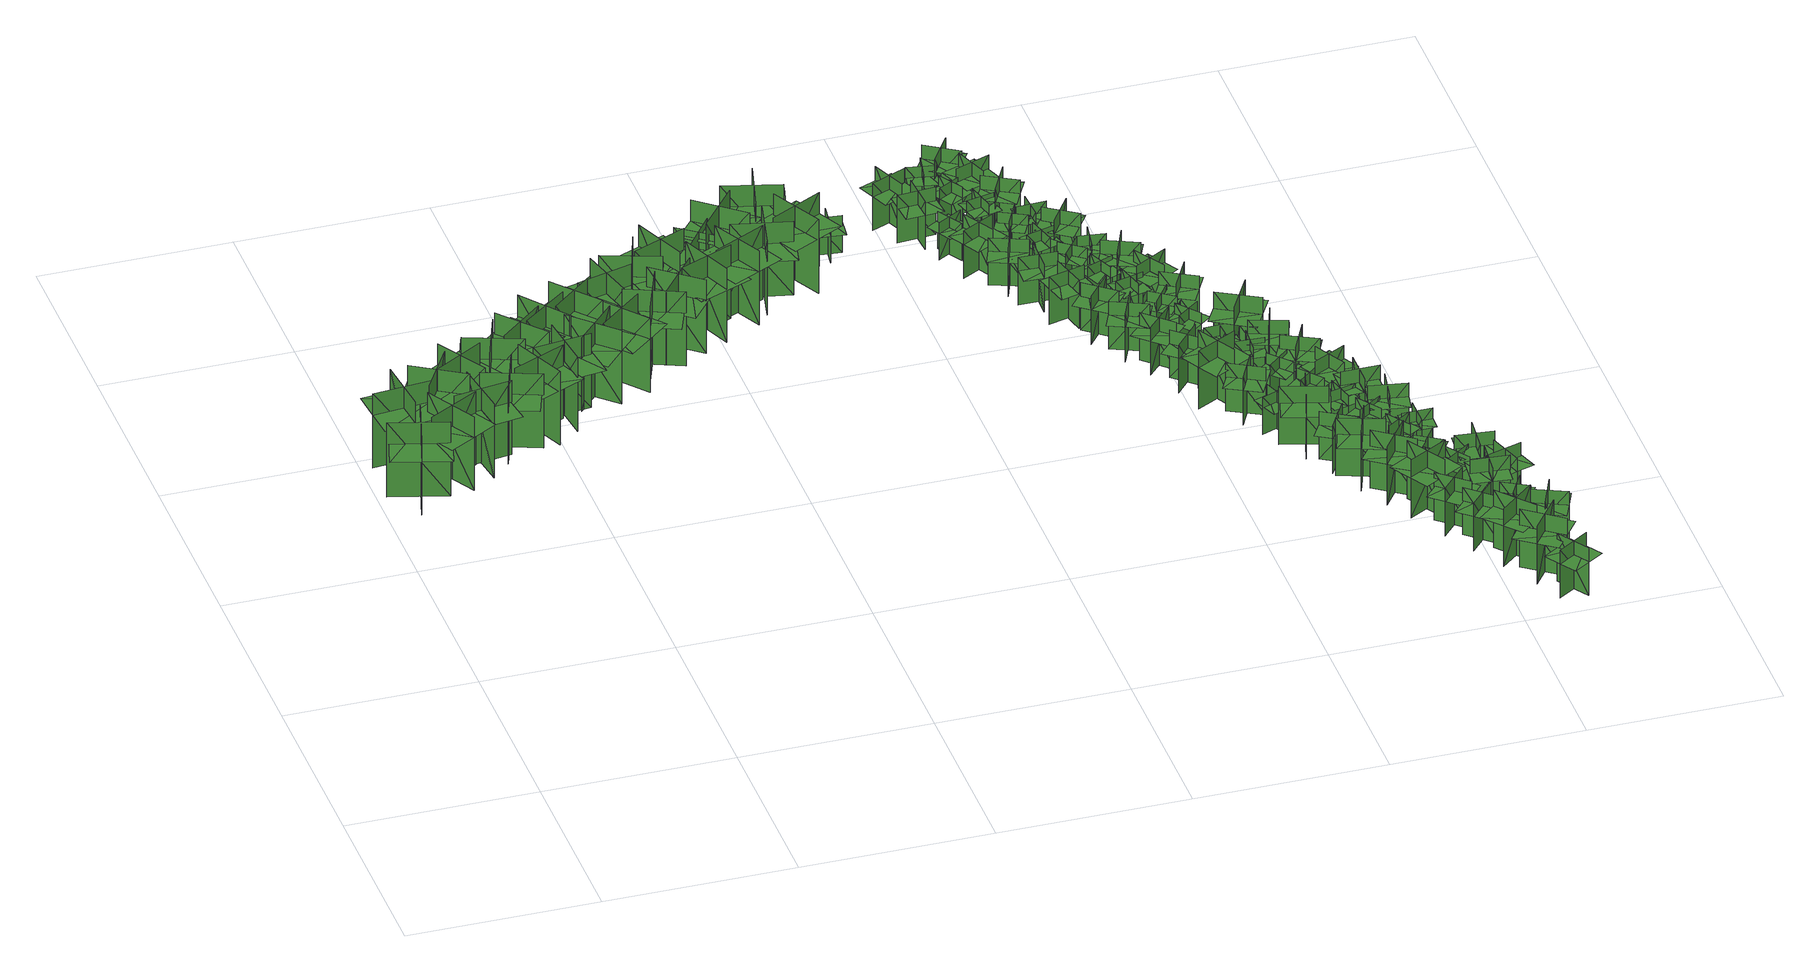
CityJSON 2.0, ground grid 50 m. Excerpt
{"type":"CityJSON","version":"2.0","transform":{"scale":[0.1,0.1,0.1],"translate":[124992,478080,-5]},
"CityObjects":{
"tree1":{"type":"SolitaryVegetationObject","geometry":[{"type":"MultiSurface","lod":"1","boundaries":[[[0,1,2]],[[0,2,3]],[[4,5,6]],[[4,6,7]],[[8,9,10]],[[8,10,11]],[[8,11,12]],[[8,12,13]]]}]},
"tree2":{"type":"SolitaryVegetationObject","geometry":[{"type":"MultiSurface","lod":"1","boundaries":[[[14,15,16]],[[14,16,17]],[[18,19,20]],[[18,20,21]],[[22,23,24]],[[22,24,25]],[[22,25,26]],[[22,26,27]]]}]},
"tree3":{"type":"SolitaryVegetationObject","geometry":[{"type":"MultiSurface","lod":"1","boundaries":[[[28,29,30]],[[28,30,31]],[[32,33,34]],[[32,34,35]],[[36,37,38]],[[36,38,39]],[[36,39,40]],[[36,40,41]]]}]},
"tree4":{"type":"SolitaryVegetationObject","geometry":[{"type":"MultiSurface","lod":"1","boundaries":[[[42,43,44]],[[42,44,45]],[[46,47,48]],[[46,48,49]],[[50,51,52]],[[50,52,53]],[[50,53,54]],[[50,54,55]]]}]},
"tree5":{"type":"SolitaryVegetationObject","geometry":[{"type":"MultiSurface","lod":"1","boundaries":[[[56,57,58]],[[56,58,59]],[[60,61,62]],[[60,62,63]],[[64,65,66]],[[64,66,67]],[[64,67,68]],[[64,68,69]]]}]},
"tree6":{"type":"SolitaryVegetationObject","geometry":[{"type":"MultiSurface","lod":"1","boundaries":[[[70,71,72]],[[70,72,73]],[[74,75,76]],[[74,76,77]],[[78,79,80]],[[78,80,81]],[[78,81,82]],[[78,82,83]]]}]},
"tree7":{"type":"SolitaryVegetationObject","geometry":[{"type":"MultiSurface","lod":"1","boundaries":[[[84,85,86]],[[84,86,87]],[[88,89,90]],[[88,90,91]],[[92,93,94]],[[92,94,95]],[[92,95,96]],[[92,96,97]]]}]},
"tree8":{"type":"SolitaryVegetationObject","geometry":[{"type":"MultiSurface","lod":"1","boundaries":[[[98,99,100]],[[98,100,101]],[[102,103,104]],[[102,104,105]],[[106,107,108]],[[106,108,109]],[[106,109,110]],[[106,110,111]]]}]},
"tree9":{"type":"SolitaryVegetationObject","geometry":[{"type":"MultiSurface","lod":"1","boundaries":[[[112,113,114]],[[112,114,115]],[[116,117,118]],[[116,118,119]],[[120,121,122]],[[120,122,123]],[[120,123,124]],[[120,124,125]]]}]},
"tree10":{"type":"SolitaryVegetationObject","geometry":[{"type":"MultiSurface","lod":"1","boundaries":[[[126,127,128]],[[126,128,129]],[[130,131,132]],[[130,132,133]],[[134,135,136]],[[134,136,137]],[[134,137,138]],[[134,138,139]]]}]},
"tree11":{"type":"SolitaryVegetationObject","geometry":[{"type":"MultiSurface","lod":"1","boundaries":[[[140,141,142]],[[140,142,143]],[[144,145,146]],[[144,146,147]],[[148,149,150]],[[148,150,151]],[[148,151,152]],[[148,152,153]]]}]},
"tree12":{"type":"SolitaryVegetationObject","geometry":[{"type":"MultiSurface","lod":"1","boundaries":[[[154,155,156]],[[154,156,157]],[[158,159,160]],[[158,160,161]],[[162,163,164]],[[162,164,165]],[[162,165,166]],[[162,166,167]]]}]},
"tree13":{"type":"SolitaryVegetationObject","geometry":[{"type":"MultiSurface","lod":"1","boundaries":[[[168,169,170]],[[168,170,171]],[[172,173,174]],[[172,174,175]],[[176,177,178]],[[176,178,179]],[[176,179,180]],[[176,180,181]]]}]},
"tree14":{"type":"SolitaryVegetationObject","geometry":[{"type":"MultiSurface","lod":"1","boundaries":[[[182,183,184]],[[182,184,185]],[[186,187,188]],[[186,188,189]],[[190,191,192]],[[190,192,193]],[[190,193,194]],[[190,194,195]]]}]},
"tree15":{"type":"SolitaryVegetationObject","geometry":[{"type":"MultiSurface","lod":"1","boundaries":[[[196,197,198]],[[196,198,199]],[[200,201,202]],[[200,202,203]],[[204,205,206]],[[204,206,207]],[[204,207,208]],[[204,208,209]]]}]},
"tree16":{"type":"SolitaryVegetationObject","geometry":[{"type":"MultiSurface","lod":"1","boundaries":[[[210,211,212]],[[210,212,213]],[[214,215,216]],[[214,216,217]],[[218,219,220]],[[218,220,221]],[[218,221,222]],[[218,222,223]]]}]},
"tree17":{"type":"SolitaryVegetationObject","geometry":[{"type":"MultiSurface","lod":"1","boundaries":[[[224,225,226]],[[224,226,227]],[[228,229,230]],[[228,230,231]],[[232,233,234]],[[232,234,235]],[[232,235,236]],[[232,236,237]]]}]},
"tree18":{"type":"SolitaryVegetationObject","geometry":[{"type":"MultiSurface","lod":"1","boundaries":[[[238,239,240]],[[238,240,241]],[[242,243,244]],[[242,244,245]],[[246,247,248]],[[246,248,249]],[[246,249,250]],[[246,250,251]]]}]},
"tree19":{"type":"SolitaryVegetationObject","geometry":[{"type":"MultiSurface","lod":"1","boundaries":[[[252,253,254]],[[252,254,255]],[[256,257,258]],[[256,258,259]],[[260,261,262]],[[260,262,263]],[[260,263,264]],[[260,264,265]]]}]},
"tree20":{"type":"SolitaryVegetationObject","geometry":[{"type":"MultiSurface","lod":"1","boundaries":[[[266,267,268]],[[266,268,269]],[[270,271,272]],[[270,272,273]],[[274,275,276]],[[274,276,277]],[[274,277,278]],[[274,278,279]]]}]},
"tree21":{"type":"SolitaryVegetationObject","geometry":[{"type":"MultiSurface","lod":"1","boundaries":[[[280,281,282]],[[280,282,283]],[[284,285,286]],[[284,286,287]],[[288,289,290]],[[288,290,291]],[[288,291,292]],[[288,292,293]]]}]},
"tree22":{"type":"SolitaryVegetationObject","geometry":[{"type":"MultiSurface","lod":"1","boundaries":[[[294,295,296]],[[294,296,297]],[[298,299,300]],[[298,300,301]],[[302,303,304]],[[302,304,305]],[[302,305,306]],[[302,306,307]]]}]},
"tree23":{"type":"SolitaryVegetationObject","geometry":[{"type":"MultiSurface","lod":"1","boundaries":[[[308,309,310]],[[308,310,311]],[[312,313,314]],[[312,314,315]],[[316,317,318]],[[316,318,319]],[[316,319,320]],[[316,320,321]]]}]},
"tree24":{"type":"SolitaryVegetationObject","geometry":[{"type":"MultiSurface","lod":"1","boundaries":[[[322,323,324]],[[322,324,325]],[[326,327,328]],[[326,328,329]],[[330,331,332]],[[330,332,333]],[[330,333,334]],[[330,334,335]]]}]},
"tree25":{"type":"SolitaryVegetationObject","geometry":[{"type":"MultiSurface","lod":"1","boundaries":[[[336,337,338]],[[336,338,339]],[[340,341,342]],[[340,342,343]],[[344,345,346]],[[344,346,347]],[[344,347,348]],[[344,348,349]]]}]},
"tree26":{"type":"SolitaryVegetationObject","geometry":[{"type":"MultiSurface","lod":"1","boundaries":[[[350,351,352]],[[350,352,353]],[[354,355,356]],[[354,356,357]],[[358,359,360]],[[358,360,361]],[[358,361,362]],[[358,362,363]]]}]},
"tree27":{"type":"SolitaryVegetationObject","geometry":[{"type":"MultiSurface","lod":"1","boundaries":[[[364,365,366]],[[364,366,367]],[[368,369,370]],[[368,370,371]],[[372,373,374]],[[372,374,375]],[[372,375,376]],[[372,376,377]]]}]},
"tree28":{"type":"SolitaryVegetationObject","geometry":[{"type":"MultiSurface","lod":"1","boundaries":[[[378,379,380]],[[378,380,381]],[[382,383,384]],[[382,384,385]],[[386,387,388]],[[386,388,389]],[[386,389,390]],[[386,390,391]]]}]},
"tree29":{"type":"SolitaryVegetationObject","geometry":[{"type":"MultiSurface","lod":"1","boundaries":[[[392,393,394]],[[392,394,395]],[[396,397,398]],[[396,398,399]],[[400,401,402]],[[400,402,403]],[[400,403,404]],[[400,404,405]]]}]},
"tree30":{"type":"SolitaryVegetationObject","geometry":[{"type":"MultiSurface","lod":"1","boundaries":[[[406,407,408]],[[406,408,409]],[[410,411,412]],[[410,412,413]],[[414,415,416]],[[414,416,417]],[[414,417,418]],[[414,418,419]]]}]},
"tree31":{"type":"SolitaryVegetationObject","geometry":[{"type":"MultiSurface","lod":"1","boundaries":[[[420,421,422]],[[420,422,423]],[[424,425,426]],[[424,426,427]],[[428,429,430]],[[428,430,431]],[[428,431,432]],[[428,432,433]]]}]},
"tree32":{"type":"SolitaryVegetationObject","geometry":[{"type":"MultiSurface","lod":"1","boundaries":[[[434,435,436]],[[434,436,437]],[[438,439,440]],[[438,440,441]],[[442,443,444]],[[442,444,445]],[[442,445,446]],[[442,446,447]]]}]},
"tree33":{"type":"SolitaryVegetationObject","geometry":[{"type":"MultiSurface","lod":"1","boundaries":[[[448,449,450]],[[448,450,451]],[[452,453,454]],[[452,454,455]],[[456,457,458]],[[456,458,459]],[[456,459,460]],[[456,460,461]]]}]},
"tree34":{"type":"SolitaryVegetationObject","geometry":[{"type":"MultiSurface","lod":"1","boundaries":[[[462,463,464]],[[462,464,465]],[[466,467,468]],[[466,468,469]],[[470,471,472]],[[470,472,473]],[[470,473,474]],[[470,474,475]]]}]},
"tree35":{"type":"SolitaryVegetationObject","geometry":[{"type":"MultiSurface","lod":"1","boundaries":[[[476,477,478]],[[476,478,479]],[[480,481,482]],[[480,482,483]],[[484,485,486]],[[484,486,487]],[[484,487,488]],[[484,488,489]]]}]},
"tree36":{"type":"SolitaryVegetationObject","geometry":[{"type":"MultiSurface","lod":"1","boundaries":[[[490,491,492]],[[490,492,493]],[[494,495,496]],[[494,496,497]],[[498,499,500]],[[498,500,501]],[[498,501,502]],[[498,502,503]]]}]},
"tree37":{"type":"SolitaryVegetationObject","geometry":[{"type":"MultiSurface","lod":"1","boundaries":[[[504,505,506]],[[504,506,507]],[[508,509,510]],[[508,510,511]],[[512,513,514]],[[512,514,515]],[[512,515,516]],[[512,516,517]]]}]},
"tree38":{"type":"SolitaryVegetationObject","geometry":[{"type":"MultiSurface","lod":"1","boundaries":[[[518,519,520]],[[518,520,521]],[[522,523,524]],[[522,524,525]],[[526,527,528]],[[526,528,529]],[[526,529,530]],[[526,530,531]]]}]},
"tree39":{"type":"SolitaryVegetationObject","geometry":[{"type":"MultiSurface","lod":"1","boundaries":[[[532,533,534]],[[532,534,535]],[[536,537,538]],[[536,538,539]],[[540,541,542]],[[540,542,543]],[[540,543,544]],[[540,544,545]]]}]},
"tree40":{"type":"SolitaryVegetationObject","geometry":[{"type":"MultiSurface","lod":"1","boundaries":[[[546,547,548]],[[546,548,549]],[[550,551,552]],[[550,552,553]],[[554,555,556]],[[554,556,557]],[[554,557,558]],[[554,558,559]]]}]},
"tree41":{"type":"SolitaryVegetationObject","geometry":[{"type":"MultiSurface","lod":"1","boundaries":[[[560,561,562]],[[560,562,563]],[[564,565,566]],[[564,566,567]],[[568,569,570]],[[568,570,571]],[[568,571,572]],[[568,572,573]]]}]},
"tree42":{"type":"SolitaryVegetationObject","geometry":[{"type":"MultiSurface","lod":"1","boundaries":[[[574,575,576]],[[574,576,577]],[[578,579,580]],[[578,580,581]],[[582,583,584]],[[582,584,585]],[[582,585,586]],[[582,586,587]]]}]},
"tree43":{"type":"SolitaryVegetationObject","geometry":[{"type":"MultiSurface","lod":"1","boundaries":[[[588,589,590]],[[588,590,591]],[[592,593,594]],[[592,594,595]],[[596,597,598]],[[596,598,599]],[[596,599,600]],[[596,600,601]]]}]},
"tree44":{"type":"SolitaryVegetationObject","geometry":[{"type":"MultiSurface","lod":"1","boundaries":[[[602,603,604]],[[602,604,605]],[[606,607,608]],[[606,608,609]],[[610,611,612]],[[610,612,613]],[[610,613,614]],[[610,614,615]]]}]},
"tree45":{"type":"SolitaryVegetationObject","geometry":[{"type":"MultiSurface","lod":"1","boundaries":[[[616,617,618]],[[616,618,619]],[[620,621,622]],[[620,622,623]],[[624,625,626]],[[624,626,627]],[[624,627,628]],[[624,628,629]]]}]},
"tree46":{"type":"SolitaryVegetationObject","geometry":[{"type":"MultiSurface","lod":"1","boundaries":[[[630,631,632]],[[630,632,633]],[[634,635,636]],[[634,636,637]],[[638,639,640]],[[638,640,641]],[[638,641,642]],[[638,642,643]]]}]},
"tree47":{"type":"SolitaryVegetationObject","geometry":[{"type":"MultiSurface","lod":"1","boundaries":[[[644,645,646]],[[644,646,647]],[[648,649,650]],[[648,650,651]],[[652,653,654]],[[652,654,655]],[[652,655,656]],[[652,656,657]]]}]},
"tree48":{"type":"SolitaryVegetationObject","geometry":[{"type":"MultiSurface","lod":"1","boundaries":[[[658,659,660]],[[658,660,661]],[[662,663,664]],[[662,664,665]],[[666,667,668]],[[666,668,669]],[[666,669,670]],[[666,670,671]]]}]},
"tree49":{"type":"SolitaryVegetationObject","geometry":[{"type":"MultiSurface","lod":"1","boundaries":[[[672,673,674]],[[672,674,675]],[[676,677,678]],[[676,678,679]],[[680,681,682]],[[680,682,683]],[[680,683,684]],[[680,684,685]]]}]},
"tree50":{"type":"SolitaryVegetationObject","geometry":[{"type":"MultiSurface","lod":"1","boundaries":[[[686,687,688]],[[686,688,689]],[[690,691,692]],[[690,692,693]],[[694,695,696]],[[694,696,697]],[[694,697,698]],[[694,698,699]]]}]},
"tree51":{"type":"SolitaryVegetationObject","geometry":[{"type":"MultiSurface","lod":"1","boundaries":[[[700,701,702]],[[700,702,703]],[[704,705,706]],[[704,706,707]],[[708,709,710]],[[708,710,711]],[[708,711,712]],[[708,712,713]]]}]},
"tree52":{"type":"SolitaryVegetationObject","geometry":[{"type":"MultiSurface","lod":"1","boundaries":[[[714,715,716]],[[714,716,717]],[[718,719,720]],[[718,720,721]],[[722,723,724]],[[722,724,725]],[[722,725,726]],[[722,726,727]]]}]},
"tree53":{"type":"SolitaryVegetationObject","geometry":[{"type":"MultiSurface","lod":"1","boundaries":[[[728,729,730]],[[728,730,731]],[[732,733,734]],[[732,734,735]],[[736,737,738]],[[736,738,739]],[[736,739,740]],[[736,740,741]]]}]},
"tree54":{"type":"SolitaryVegetationObject","geometry":[{"type":"MultiSurface","lod":"1","boundaries":[[[742,743,744]],[[742,744,745]],[[746,747,748]],[[746,748,749]],[[750,751,752]],[[750,752,753]],[[750,753,754]],[[750,754,755]]]}]},
"tree55":{"type":"SolitaryVegetationObject","geometry":[{"type":"MultiSurface","lod":"1","boundaries":[[[756,757,758]],[[756,758,759]],[[760,761,762]],[[760,762,763]],[[764,765,766]],[[764,766,767]],[[764,767,768]],[[764,768,769]]]}]},
"tree56":{"type":"SolitaryVegetationObject","geometry":[{"type":"MultiSurface","lod":"1","boundaries":[[[770,771,772]],[[770,772,773]],[[774,775,776]],[[774,776,777]],[[778,779,780]],[[778,780,781]],[[778,781,782]],[[778,782,783]]]}]},
"tree57":{"type":"SolitaryVegetationObject","geometry":[{"type":"MultiSurface","lod":"1","boundaries":[[[784,785,786]],[[784,786,787]],[[788,789,790]],[[788,790,791]],[[792,793,794]],[[792,794,795]],[[792,795,796]],[[792,796,797]]]}]},
"tree58":{"type":"SolitaryVegetationObject","geometry":[{"type":"MultiSurface","lod":"1","boundaries":[[[798,799,800]],[[798,800,801]],[[802,803,804]],[[802,804,805]],[[806,807,808]],[[806,808,809]],[[806,809,810]],[[806,810,811]]]}]},
"tree59":{"type":"SolitaryVegetationObject","geometry":[{"type":"MultiSurface","lod":"1","boundaries":[[[812,813,814]],[[812,814,815]],[[816,817,818]],[[816,818,819]],[[820,821,822]],[[820,822,823]],[[820,823,824]],[[820,824,825]]]}]},
"tree60":{"type":"SolitaryVegetationObject","geometry":[{"type":"MultiSurface","lod":"1","boundaries":[[[826,827,828]],[[826,828,829]],[[830,831,832]],[[830,832,833]],[[834,835,836]],[[834,836,837]],[[834,837,838]],[[834,838,839]]]}]},
"tree61":{"type":"SolitaryVegetationObject","geometry":[{"type":"MultiSurface","lod":"1","boundaries":[[[840,841,842]],[[840,842,843]],[[844,845,846]],[[844,846,847]],[[848,849,850]],[[848,850,851]],[[848,851,852]],[[848,852,853]]]}]},
"tree62":{"type":"SolitaryVegetationObject","geometry":[{"type":"MultiSurface","lod":"1","boundaries":[[[854,855,856]],[[854,856,857]],[[858,859,860]],[[858,860,861]],[[862,863,864]],[[862,864,865]],[[862,865,866]],[[862,866,867]]]}]},
"tree63":{"type":"SolitaryVegetationObject","geometry":[{"type":"MultiSurface","lod":"1","boundaries":[[[868,869,870]],[[868,870,871]],[[872,873,874]],[[872,874,875]],[[876,877,878]],[[876,878,879]],[[876,879,880]],[[876,880,881]]]}]},
"tree64":{"type":"SolitaryVegetationObject","geometry":[{"type":"MultiSurface","lod":"1","boundaries":[[[882,883,884]],[[882,884,885]],[[886,887,888]],[[886,888,889]],[[890,891,892]],[[890,892,893]],[[890,893,894]],[[890,894,895]]]}]},
"tree65":{"type":"SolitaryVegetationObject","geometry":[{"type":"MultiSurface","lod":"1","boundaries":[[[896,897,898]],[[896,898,899]],[[900,901,902]],[[900,902,903]],[[904,905,906]],[[904,906,907]],[[904,907,908]],[[904,908,909]]]}]},
"tree66":{"type":"SolitaryVegetationObject","geometry":[{"type":"MultiSurface","lod":"1","boundaries":[[[910,911,912]],[[910,912,913]],[[914,915,916]],[[914,916,917]],[[918,919,920]],[[918,920,921]],[[918,921,922]],[[918,922,923]]]}]},
"tree67":{"type":"SolitaryVegetationObject","geometry":[{"type":"MultiSurface","lod":"1","boundaries":[[[924,925,926]],[[924,926,927]],[[928,929,930]],[[928,930,931]],[[932,933,934]],[[932,934,935]],[[932,935,936]],[[932,936,937]]]}]},
"tree68":{"type":"SolitaryVegetationObject","geometry":[{"type":"MultiSurface","lod":"1","boundaries":[[[938,939,940]],[[938,940,941]],[[942,943,944]],[[942,944,945]],[[946,947,948]],[[946,948,949]],[[946,949,950]],[[946,950,951]]]}]},
"tree69":{"type":"SolitaryVegetationObject","geometry":[{"type":"MultiSurface","lod":"1","boundaries":[[[952,953,954]],[[952,954,955]],[[956,957,958]],[[956,958,959]],[[960,961,962]],[[960,962,963]],[[960,963,964]],[[960,964,965]]]}]},
"tree70":{"type":"SolitaryVegetationObject","geometry":[{"type":"MultiSurface","lod":"1","boundaries":[[[966,967,968]],[[966,968,969]],[[970,971,972]],[[970,972,973]],[[974,975,976]],[[974,976,977]],[[974,977,978]],[[974,978,979]]]}]},
"tree71":{"type":"SolitaryVegetationObject","geometry":[{"type":"MultiSurface","lod":"1","boundaries":[[[980,981,982]],[[980,982,983]],[[984,985,986]],[[984,986,987]],[[988,989,990]],[[988,990,991]],[[988,991,992]],[[988,992,993]]]}]},
"tree72":{"type":"SolitaryVegetationObject","geometry":[{"type":"MultiSurface","lod":"1","boundaries":[[[994,995,996]],[[994,996,997]],[[998,999,1000]],[[998,1000,1001]],[[1002,1003,1004]],[[1002,1004,1005]],[[1002,1005,1006]],[[1002,1006,1007]]]}]},
"tree73":{"type":"SolitaryVegetationObject","geometry":[{"type":"MultiSurface","lod":"1","boundaries":[[[1008,1009,1010]],[[1008,1010,1011]],[[1012,1013,1014]],[[1012,1014,1015]],[[1016,1017,1018]],[[1016,1018,1019]],[[1016,1019,1020]],[[1016,1020,1021]]]}]},
"tree74":{"type":"SolitaryVegetationObject","geometry":[{"type":"MultiSurface","lod":"1","boundaries":[[[1022,1023,1024]],[[1022,1024,1025]],[[1026,1027,1028]],[[1026,1028,1029]],[[1030,1031,1032]],[[1030,1032,1033]],[[1030,1033,1034]],[[1030,1034,1035]]]}]},
"tree75":{"type":"SolitaryVegetationObject","geometry":[{"type":"MultiSurface","lod":"1","boundaries":[[[1036,1037,1038]],[[1036,1038,1039]],[[1040,1041,1042]],[[1040,1042,1043]],[[1044,1045,1046]],[[1044,1046,1047]],[[1044,1047,1048]],[[1044,1048,1049]]]}]},
"tree76":{"type":"SolitaryVegetationObject","geometry":[{"type":"MultiSurface","lod":"1","boundaries":[[[1050,1051,1052]],[[1050,1052,1053]],[[1054,1055,1056]],[[1054,1056,1057]],[[1058,1059,1060]],[[1058,1060,1061]],[[1058,1061,1062]],[[1058,1062,1063]]]}]},
"tree77":{"type":"SolitaryVegetationObject","geometry":[{"type":"MultiSurface","lod":"1","boundaries":[[[1064,1065,1066]],[[1064,1066,1067]],[[1068,1069,1070]],[[1068,1070,1071]],[[1072,1073,1074]],[[1072,1074,1075]],[[1072,1075,1076]],[[1072,1076,1077]]]}]},
"tree78":{"type":"SolitaryVegetationObject","geometry":[{"type":"MultiSurface","lod":"1","boundaries":[[[1078,1079,1080]],[[1078,1080,1081]],[[1082,1083,1084]],[[1082,1084,1085]],[[1086,1087,1088]],[[1086,1088,1089]],[[1086,1089,1090]],[[1086,1090,1091]]]}]},
"tree79":{"type":"SolitaryVegetationObject","geometry":[{"type":"MultiSurface","lod":"1","boundaries":[[[1092,1093,1094]],[[1092,1094,1095]],[[1096,1097,1098]],[[1096,1098,1099]],[[1100,1101,1102]],[[1100,1102,1103]],[[1100,1103,1104]],[[1100,1104,1105]]]}]},
"tree80":{"type":"SolitaryVegetationObject","geometry":[{"type":"MultiSurface","lod":"1","boundaries":[[[1106,1107,1108]],[[1106,1108,1109]],[[1110,1111,1112]],[[1110,1112,1113]],[[1114,1115,1116]],[[1114,1116,1117]],[[1114,1117,1118]],[[1114,1118,1119]]]}]},
"tree81":{"type":"SolitaryVegetationObject","geometry":[{"type":"MultiSurface","lod":"1","boundaries":[[[1120,1121,1122]],[[1120,1122,1123]],[[1124,1125,1126]],[[1124,1126,1127]],[[1128,1129,1130]],[[1128,1130,1131]],[[1128,1131,1132]],[[1128,1132,1133]]]}]},
"tree82":{"type":"SolitaryVegetationObject","geometry":[{"type":"MultiSurface","lod":"1","boundaries":[[[1134,1135,1136]],[[1134,1136,1137]],[[1138,1139,1140]],[[1138,1140,1141]],[[1142,1143,1144]],[[1142,1144,1145]],[[1142,1145,1146]],[[1142,1146,1147]]]}]},
"tree83":{"type":"SolitaryVegetationObject","geometry":[{"type":"MultiSurface","lod":"1","boundaries":[[[1148,1149,1150]],[[1148,1150,1151]],[[1152,1153,1154]],[[1152,1154,1155]],[[1156,1157,1158]],[[1156,1158,1159]],[[1156,1159,1160]],[[1156,1160,1161]]]}]},
"tree84":{"type":"SolitaryVegetationObject","geometry":[{"type":"MultiSurface","lod":"1","boundaries":[[[1162,1163,1164]],[[1162,1164,1165]],[[1166,1167,1168]],[[1166,1168,1169]],[[1170,1171,1172]],[[1170,1172,1173]],[[1170,1173,1174]],[[1170,1174,1175]]]}]},
"tree85":{"type":"SolitaryVegetationObject","geometry":[{"type":"MultiSurface","lod":"1","boundaries":[[[1176,1177,1178]],[[1176,1178,1179]],[[1180,1181,1182]],[[1180,1182,1183]],[[1184,1185,1186]],[[1184,1186,1187]],[[1184,1187,1188]],[[1184,1188,1189]]]}]},
"tree86":{"type":"SolitaryVegetationObject","geometry":[{"type":"MultiSurface","lod":"1","boundaries":[[[1190,1191,1192]],[[1190,1192,1193]],[[1194,1195,1196]],[[1194,1196,1197]],[[1198,1199,1200]],[[1198,1200,1201]],[[1198,1201,1202]],[[1198,1202,1203]]]}]},
"tree87":{"type":"SolitaryVegetationObject","geometry":[{"type":"MultiSurface","lod":"1","boundaries":[[[1204,1205,1206]],[[1204,1206,1207]],[[1208,1209,1210]],[[1208,1210,1211]],[[1212,1213,1214]],[[1212,1214,1215]],[[1212,1215,1216]],[[1212,1216,1217]]]}]},
"tree88":{"type":"SolitaryVegetationObject","geometry":[{"type":"MultiSurface","lod":"1","boundaries":[[[1218,1219,1220]],[[1218,1220,1221]],[[1222,1223,1224]],[[1222,1224,1225]],[[1226,1227,1228]],[[1226,1228,1229]],[[1226,1229,1230]],[[1226,1230,1231]]]}]},
"tree89":{"type":"SolitaryVegetationObject","geometry":[{"type":"MultiSurface","lod":"1","boundaries":[[[1232,1233,1234]],[[1232,1234,1235]],[[1236,1237,1238]],[[1236,1238,1239]],[[1240,1241,1242]],[[1240,1242,1243]],[[1240,1243,1244]],[[1240,1244,1245]]]}]},
"tree90":{"type":"SolitaryVegetationObject","geometry":[{"type":"MultiSurface","lod":"1","boundaries":[[[1246,1247,1248]],[[1246,1248,1249]],[[1250,1251,1252]],[[1250,1252,1253]],[[1254,1255,1256]],[[1254,1256,1257]],[[1254,1257,1258]],[[1254,1258,1259]]]}]},
"tree91":{"type":"SolitaryVegetationObject","geometry":[{"type":"MultiSurface","lod":"1","boundaries":[[[1260,1261,1262]],[[1260,1262,1263]],[[1264,1265,1266]],[[1264,1266,1267]],[[1268,1269,1270]],[[1268,1270,1271]],[[1268,1271,1272]],[[1268,1272,1273]]]}]},
"tree92":{"type":"SolitaryVegetationObject","geometry":[{"type":"MultiSurface","lod":"1","boundaries":[[[1274,1275,1276]],[[1274,1276,1277]],[[1278,1279,1280]],[[1278,1280,1281]],[[1282,1283,1284]],[[1282,1284,1285]],[[1282,1285,1286]],[[1282,1286,1287]]]}]}
},
"vertices":[
[173,1285,10],[24,1327,10],[24,1327,226],[173,1285,226],[124,1375,10],[81,1226,10],[81,1226,226],[124,1375,226],[124,1375,165],[49,1396,165],[7,1247,165],[81,1226,165],[156,1205,165],[198,1354,165],
[115,1387,14],[100,1541,14],[100,1541,230],[115,1387,230],[181,1466,14],[27,1451,14],[27,1451,230],[181,1466,230],[181,1466,169],[174,1543,169],[20,1528,169],[27,1451,169],[35,1374,169],[189,1389,169],
[135,1318,11],[270,1393,11],[270,1393,226],[135,1318,226],[234,1289,11],[158,1424,11],[158,1424,226],[234,1289,226],[234,1289,166],[301,1327,166],[226,1462,166],[158,1424,166],[91,1387,166],[166,1251,166],
[145,1545,13],[278,1466,13],[278,1466,229],[145,1545,229],[169,1445,13],[249,1578,13],[249,1578,229],[169,1445,229],[169,1445,168],[236,1405,168],[315,1538,168],[249,1578,168],[182,1617,168],[103,1484,168],
[215,1390,10],[368,1412,10],[368,1412,226],[215,1390,226],[297,1328,10],[275,1481,10],[275,1481,226],[297,1328,226],[297,1328,165],[374,1339,165],[352,1492,165],[275,1481,165],[198,1470,165],[221,1317,165],
[341,1587,13],[209,1508,13],[209,1508,229],[341,1587,229],[242,1613,13],[321,1480,13],[321,1480,229],[242,1613,229],[242,1613,168],[175,1573,168],[255,1440,168],[321,1480,168],[388,1520,168],[308,1653,168],
[305,1472,9],[451,1419,9],[451,1419,224],[305,1472,224],[348,1378,9],[401,1524,9],[401,1524,224],[348,1378,224],[348,1378,164],[421,1352,164],[474,1497,164],[401,1524,164],[328,1550,164],[276,1405,164],
[306,1624,13],[452,1572,13],[452,1572,228],[306,1624,228],[349,1531,13],[402,1676,13],[402,1676,228],[349,1531,228],[349,1531,168],[422,1504,168],[475,1650,168],[402,1676,168],[329,1703,168],[277,1557,168],
[430,1560,9],[492,1418,9],[492,1418,224],[430,1560,224],[392,1464,9],[534,1527,9],[534,1527,224],[392,1464,224],[392,1464,164],[423,1393,164],[565,1456,164],[534,1527,164],[502,1598,164],[361,1535,164],
[416,1704,11],[517,1586,11],[517,1586,227],[416,1704,227],[407,1601,11],[525,1702,11],[525,1702,227],[407,1601,227],[407,1601,166],[458,1542,166],[575,1643,166],[525,1702,166],[474,1761,166],[357,1660,166],
[613,1554,8],[460,1535,8],[460,1535,224],[613,1554,224],[533,1618,8],[551,1464,8],[551,1464,224],[533,1618,224],[533,1618,164],[456,1609,164],[474,1455,164],[551,1464,164],[628,1474,164],[609,1627,164],
[588,1641,10],[492,1763,10],[492,1763,226],[588,1641,226],[601,1744,10],[479,1648,10],[479,1648,226],[601,1744,226],[601,1744,165],[553,1805,165],[431,1709,165],[479,1648,165],[527,1587,165],[649,1683,165],
[586,1543,8],[692,1656,8],[692,1656,223],[586,1543,223],[689,1546,8],[576,1652,8],[576,1652,223],[689,1546,223],[689,1546,163],[742,1602,163],[630,1708,163],[576,1652,163],[523,1596,163],[636,1489,163],
[685,1790,10],[566,1690,10],[566,1690,225],[685,1790,225],[582,1799,10],[682,1681,10],[682,1681,225],[582,1799,225],[582,1799,165],[523,1749,165],[623,1631,165],[682,1681,165],[741,1731,165],[641,1849,165],
[773,1686,6],[654,1586,6],[654,1586,222],[773,1686,222],[670,1695,6],[770,1577,6],[770,1577,222],[670,1695,222],[670,1695,161],[611,1645,161],[711,1527,162],[770,1577,162],[829,1627,162],[729,1745,161],
[797,1812,9],[647,1773,9],[647,1773,224],[797,1812,224],[708,1865,9],[747,1715,9],[747,1715,224],[708,1865,224],[708,1865,164],[633,1845,164],[672,1696,164],[747,1715,164],[822,1735,164],[783,1885,164],
[743,1716,7],[887,1659,7],[887,1659,223],[743,1716,223],[784,1621,7],[841,1765,7],[841,1765,223],[784,1621,223],[784,1621,162],[855,1592,162],[913,1736,162],[841,1765,162],[769,1794,162],[712,1650,162],
[786,1776,9],[834,1923,9],[834,1923,224],[786,1776,224],[878,1822,9],[731,1871,9],[731,1871,224],[878,1822,224],[878,1822,164],[903,1896,164],[756,1944,164],[731,1871,164],[707,1797,164],[854,1749,164],
[949,1695,7],[829,1792,7],[829,1792,222],[949,1695,222],[939,1798,7],[842,1677,7],[842,1677,222],[939,1798,222],[939,1798,162],[878,1846,162],[781,1725,162],[842,1677,162],[902,1628,162],[999,1749,162],
[923,1826,9],[863,1968,9],[863,1968,225],[923,1826,225],[963,1921,9],[820,1861,9],[820,1861,225],[963,1921,225],[963,1921,164],[933,1992,164],[790,1932,164],[820,1861,164],[850,1789,164],[993,1850,164],
[1010,1723,10],[950,1866,10],[950,1866,225],[1010,1723,225],[1050,1818,10],[907,1758,10],[907,1758,225],[1050,1818,225],[1050,1818,165],[1020,1889,165],[877,1830,165],[907,1758,165],[936,1687,165],[1079,1746,165],
[976,1905,15],[1048,2003,15],[1048,2003,185],[976,1905,185],[1056,1917,15],[958,1989,15],[958,1989,185],[1056,1917,185],[1056,1917,137],[1092,1966,137],[994,2038,137],[958,1989,137],[922,1940,137],[1020,1868,137],
[1009,1805,11],[1148,1874,11],[1148,1874,226],[1009,1805,226],[1107,1771,11],[1038,1910,11],[1038,1910,226],[1107,1771,226],[1107,1771,166],[1176,1806,166],[1108,1945,166],[1038,1910,166],[969,1876,166],[1037,1737,166],
[1116,2040,12],[1019,1920,12],[1019,1920,228],[1116,2040,228],[1014,2030,12],[1134,1932,12],[1134,1932,228],[1014,2030,228],[1014,2030,167],[965,1970,167],[1085,1872,167],[1134,1932,167],[1183,1993,167],[1062,2090,167],
[1226,1869,11],[1074,1902,11],[1074,1902,226],[1226,1869,226],[1171,1956,11],[1138,1805,11],[1138,1805,226],[1171,1956,226],[1171,1956,166],[1095,1972,166],[1062,1821,166],[1138,1805,166],[1213,1788,166],[1246,1939,166],
[1250,2029,12],[1100,2067,12],[1100,2067,227],[1250,2029,227],[1198,2118,12],[1160,1968,12],[1160,1968,227],[1198,2118,227],[1198,2118,167],[1123,2137,167],[1085,1987,167],[1160,1968,167],[1235,1948,167],[1273,2099,167],
[1214,1993,13],[1285,1855,13],[1285,1855,229],[1214,1993,229],[1182,1895,13],[1320,1966,13],[1320,1966,229],[1182,1895,229],[1182,1895,168],[1217,1826,168],[1355,1897,168],[1320,1966,168],[1284,2035,168],[1147,1964,168],
[1388,1995,22],[1311,2004,22],[1311,2004,130],[1388,1995,130],[1357,2036,22],[1348,1959,22],[1348,1959,130],[1357,2036,130],[1357,2036,100],[1318,2040,100],[1309,1963,100],[1348,1959,100],[1386,1954,100],[1395,2031,100],
[1555,2048,17],[1517,2140,17],[1517,2140,155],[1555,2048,155],[1581,2109,17],[1489,2071,17],[1489,2071,155],[1581,2109,155],[1581,2109,116],[1562,2155,116],[1470,2117,116],[1489,2071,116],[1508,2025,116],[1600,2063,116],
[1628,2005,20],[1528,1998,20],[1528,1998,159],[1628,2005,159],[1578,2049,20],[1585,1950,20],[1585,1950,159],[1578,2049,159],[1578,2049,120],[1528,2045,120],[1535,1946,120],[1585,1950,120],[1635,1953,120],[1627,2053,120],
[1615,1945,21],[1655,1878,21],[1655,1878,129],[1615,1945,129],[1603,1895,21],[1669,1934,21],[1669,1934,129],[1603,1895,129],[1603,1895,99],[1622,1861,99],[1689,1901,99],[1669,1934,99],[1649,1968,99],[1583,1928,99],
[1705,1787,21],[1657,1874,21],[1657,1874,159],[1705,1787,159],[1724,1850,21],[1636,1802,21],[1636,1802,159],[1724,1850,159],[1724,1850,120],[1700,1894,120],[1612,1846,120],[1636,1802,120],[1660,1759,120],[1748,1806,120],
[1716,1694,21],[1751,1787,21],[1751,1787,159],[1716,1694,159],[1777,1720,21],[1684,1756,21],[1684,1756,159],[1777,1720,159],[1777,1720,121],[1794,1767,121],[1701,1802,121],[1684,1756,121],[1666,1709,121],[1759,1674,121],
[1779,1605,21],[1781,1704,21],[1781,1704,159],[1779,1605,159],[1827,1650,21],[1728,1653,21],[1728,1653,159],[1827,1650,159],[1827,1650,121],[1828,1700,121],[1729,1703,121],[1728,1653,121],[1726,1603,121],[1826,1600,121],
[1673,2140,18],[1597,2154,18],[1597,2154,126],[1673,2140,126],[1644,2183,18],[1630,2107,18],[1630,2107,126],[1644,2183,126],[1644,2183,96],[1606,2190,96],[1592,2114,96],[1630,2107,96],[1668,2100,96],[1682,2176,96],
[1871,1575,20],[1775,1551,20],[1775,1551,159],[1871,1575,159],[1815,1610,20],[1839,1513,20],[1839,1513,159],[1815,1610,159],[1815,1610,120],[1766,1597,120],[1791,1501,120],[1839,1513,120],[1887,1525,120],[1863,1622,120],
[1704,2031,19],[1664,2097,19],[1664,2097,127],[1704,2031,127],[1717,2080,19],[1650,2041,19],[1650,2041,127],[1717,2080,127],[1717,2080,96],[1697,2114,96],[1630,2075,96],[1650,2041,96],[1670,2008,96],[1736,2047,96],
[1840,1504,20],[1918,1442,20],[1918,1442,159],[1840,1504,159],[1847,1438,20],[1909,1516,20],[1909,1516,159],[1847,1438,159],[1847,1438,120],[1886,1407,120],[1948,1485,120],[1909,1516,120],[1870,1547,120],[1808,1469,120],
[1742,1938,22],[1724,2014,22],[1724,2014,130],[1742,1938,130],[1769,1982,22],[1694,1965,22],[1694,1965,130],[1769,1982,130],[1769,1982,100],[1761,2020,100],[1685,2002,100],[1694,1965,100],[1703,1927,100],[1778,1944,100],
[1943,1429,21],[1902,1338,21],[1902,1338,160],[1943,1429,160],[1881,1405,21],[1972,1365,21],[1972,1365,160],[1881,1405,160],[1881,1405,121],[1860,1360,121],[1951,1319,121],[1972,1365,121],[1992,1410,121],[1901,1451,121],
[1719,2213,12],[1665,2130,12],[1665,2130,151],[1719,2213,151],[1654,2200,12],[1738,2146,12],[1738,2146,151],[1654,2200,151],[1654,2200,112],[1627,2158,112],[1710,2104,112],[1738,2146,112],[1765,2188,112],[1681,2242,112],
[1751,1899,21],[1820,1865,21],[1820,1865,129],[1751,1899,129],[1767,1850,21],[1802,1919,21],[1802,1919,129],[1767,1850,129],[1767,1850,99],[1801,1833,99],[1836,1902,99],[1802,1919,99],[1767,1937,99],[1732,1868,99],
[1944,1267,21],[2012,1340,21],[2012,1340,160],[1944,1267,160],[2010,1269,21],[1938,1337,21],[1938,1337,160],[2010,1269,160],[2010,1269,121],[2044,1305,121],[1972,1373,121],[1938,1337,121],[1903,1301,121],[1976,1233,121],
[1865,1805,20],[1790,1784,20],[1790,1784,128],[1865,1805,128],[1820,1831,20],[1841,1756,20],[1841,1756,128],[1820,1831,128],[1820,1831,98],[1783,1820,98],[1804,1746,98],[1841,1756,98],[1878,1767,98],[1857,1841,98],
[1701,2071,16],[1794,2106,16],[1794,2106,155],[1701,2071,155],[1761,2043,16],[1727,2136,16],[1727,2136,155],[1761,2043,155],[1761,2043,116],[1808,2060,116],[1773,2154,116],[1727,2136,116],[1680,2119,116],[1715,2026,116],
[2051,1248,20],[1986,1172,20],[1986,1172,159],[2051,1248,159],[1985,1243,20],[2060,1178,20],[2060,1178,159],[1985,1243,159],[1985,1243,120],[1952,1205,120],[2028,1140,120],[2060,1178,120],[2093,1216,120],[2017,1281,120],
[1810,2042,18],[1763,1954,18],[1763,1954,157],[1810,2042,157],[1747,2023,18],[1834,1976,18],[1834,1976,157],[1747,2023,157],[1747,2023,118],[1723,1980,118],[1811,1932,118],[1834,1976,118],[1858,2020,118],[1770,2067,118],
[1902,1736,23],[1855,1674,23],[1855,1674,131],[1902,1736,131],[1851,1729,23],[1913,1683,23],[1913,1683,131],[1851,1729,131],[1851,1729,100],[1827,1698,100],[1889,1652,100],[1913,1683,100],[1936,1714,100],[1874,1760,100],
[2096,1073,19],[2038,1181,19],[2038,1181,189],[2096,1073,189],[2120,1151,19],[2012,1093,19],[2012,1093,189],[2120,1151,189],[2120,1151,141],[2091,1204,141],[1984,1147,141],[2012,1093,141],[2041,1040,141],[2148,1097,141],
[1942,1590,21],[1913,1661,21],[1913,1661,129],[1942,1590,129],[1962,1637,21],[1891,1608,21],[1891,1608,129],[1962,1637,129],[1962,1637,99],[1948,1673,99],[1876,1643,99],[1891,1608,99],[1905,1572,99],[1977,1601,99],
[1837,1948,19],[1841,1871,19],[1841,1871,126],[1837,1948,126],[1803,1910,19],[1880,1914,19],[1880,1914,126],[1803,1910,126],[1803,1910,96],[1805,1871,96],[1882,1875,96],[1880,1914,96],[1878,1953,96],[1801,1949,96],
[2159,1018,21],[2071,1064,21],[2071,1064,160],[2159,1018,160],[2139,1081,21],[2093,993,21],[2093,993,160],[2139,1081,160],[2139,1081,121],[2095,1105,121],[2049,1017,121],[2093,993,121],[2137,970,121],[2183,1058,121],
[1985,1501,22],[1966,1576,22],[1966,1576,129],[1985,1501,129],[2011,1545,22],[1936,1526,22],[1936,1526,129],[2011,1545,129],[2011,1545,99],[2002,1583,99],[1927,1564,99],[1936,1526,99],[1946,1489,99],[2021,1507,99],
[1849,1853,15],[1931,1797,15],[1931,1797,154],[1849,1853,154],[1861,1787,15],[1917,1870,15],[1917,1870,154],[1861,1787,154],[1861,1787,115],[1902,1759,115],[1958,1842,115],[1917,1870,115],[1876,1898,115],[1820,1815,115],
[2199,967,21],[2127,940,21],[2127,940,129],[2199,967,129],[2153,989,21],[2180,916,21],[2180,916,129],[2153,989,129],[2153,989,99],[2116,975,99],[2144,903,99],[2180,916,99],[2216,930,99],[2189,1002,99],
[1941,1775,20],[1929,1698,20],[1929,1698,128],[1941,1775,128],[1899,1744,20],[1976,1733,20],[1976,1733,128],[1899,1744,128],[1899,1744,98],[1894,1706,98],[1970,1695,98],[1976,1733,98],[1981,1771,98],[1905,1783,98],
[1997,1464,21],[2059,1419,21],[2059,1419,129],[1997,1464,129],[2005,1413,21],[2050,1476,21],[2050,1476,129],[2005,1413,129],[2005,1413,99],[2036,1391,99],[2081,1453,99],[2050,1476,99],[2019,1499,99],[1973,1436,99],
[2267,852,21],[2150,886,21],[2150,886,190],[2267,852,190],[2229,923,21],[2195,806,21],[2195,806,190],[2229,923,190],[2229,923,143],[2170,940,143],[2136,823,143],[2195,806,143],[2253,789,143],[2287,906,143],
[2093,1334,21],[2045,1395,21],[2045,1395,129],[2093,1334,129],[2099,1385,21],[2038,1338,21],[2038,1338,129],[2099,1385,129],[2099,1385,98],[2076,1416,98],[2014,1369,98],[2038,1338,98],[2062,1307,98],[2123,1355,98],
[2002,1693,19],[1964,1602,19],[1964,1602,157],[2002,1693,157],[1941,1669,19],[2032,1630,19],[2032,1630,157],[1941,1669,157],[1941,1669,118],[1921,1623,118],[2013,1584,118],[2032,1630,118],[2052,1676,118],[1960,1715,118],
[2289,812,21],[2238,727,21],[2238,727,160],[2289,812,160],[2225,797,21],[2310,745,21],[2310,745,160],[2225,797,160],[2225,797,121],[2199,754,121],[2284,702,121],[2310,745,121],[2336,787,121],[2251,839,121],
[2156,1272,22],[2079,1268,22],[2079,1268,130],[2156,1272,130],[2118,1307,22],[2122,1229,22],[2122,1229,130],[2118,1307,130],[2118,1307,99],[2080,1305,99],[2084,1227,99],[2122,1229,99],[2161,1231,99],[2157,1309,99],
[1994,1540,16],[2080,1591,16],[2080,1591,154],[1994,1540,154],[2058,1523,16],[2008,1609,16],[2008,1609,154],[2058,1523,154],[2058,1523,116],[2101,1549,116],[2051,1635,116],[2008,1609,116],[1965,1584,116],[2015,1498,116],
[2358,679,18],[2243,720,18],[2243,720,187],[2358,679,187],[2324,752,18],[2283,638,18],[2283,638,187],[2324,752,187],[2324,752,140],[2266,773,140],[2226,658,140],[2283,638,140],[2340,617,140],[2381,732,140],
[2168,1149,23],[2173,1227,23],[2173,1227,131],[2168,1149,131],[2207,1183,23],[2129,1188,23],[2129,1188,131],[2207,1183,131],[2207,1183,101],[2209,1222,101],[2132,1227,101],[2129,1188,101],[2127,1150,101],[2204,1145,101],
[2061,1435,16],[2109,1522,16],[2109,1522,154],[2061,1435,154],[2125,1453,16],[2037,1501,16],[2037,1501,154],[2125,1453,154],[2125,1453,116],[2149,1497,116],[2061,1544,116],[2037,1501,116],[2014,1457,116],[2101,1409,116],
[2325,561,18],[2396,660,18],[2396,660,187],[2325,561,187],[2405,574,18],[2307,645,18],[2307,645,187],[2405,574,187],[2405,574,140],[2441,623,140],[2342,694,140],[2307,645,140],[2271,596,140],[2369,524,140],
[2243,1120,20],[2186,1068,20],[2186,1068,128],[2243,1120,128],[2192,1123,20],[2244,1066,20],[2244,1066,128],[2192,1123,128],[2192,1123,97],[2163,1097,97],[2216,1040,97],[2244,1066,97],[2273,1092,97],[2220,1149,97],
[2362,487,20],[2467,547,20],[2467,547,189],[2362,487,189],[2440,465,19],[2379,571,20],[2379,571,189],[2440,465,189],[2440,465,141],[2493,495,141],[2432,601,141],[2379,571,141],[2326,540,141],[2387,435,141],
[2151,1251,16],[2212,1357,16],[2212,1357,186],[2151,1251,186],[2230,1272,16],[2124,1332,16],[2124,1332,186],[2230,1272,186],[2230,1272,138],[2260,1325,138],[2154,1385,138],[2124,1332,138],[2094,1280,138],[2199,1219,138],
[2294,1030,23],[2235,980,23],[2235,980,130],[2294,1030,130],[2243,1035,23],[2293,975,23],[2293,975,130],[2243,1035,130],[2243,1035,100],[2213,1010,100],[2263,950,100],[2293,975,100],[2322,1000,100],[2272,1060,100],
[2489,399,19],[2414,464,19],[2414,464,158],[2489,399,158],[2485,465,19],[2419,390,19],[2419,390,158],[2485,465,158],[2485,465,119],[2448,498,119],[2382,423,119],[2419,390,119],[2456,357,119],[2522,432,119],
[2214,1170,18],[2246,1265,18],[2246,1265,157],[2214,1170,157],[2274,1200,18],[2179,1231,18],[2179,1231,157],[2274,1200,157],[2274,1200,118],[2289,1247,118],[2195,1278,118],[2179,1231,118],[2163,1184,118],[2258,1152,118],
[2283,912,22],[2358,931,22],[2358,931,129],[2283,912,129],[2327,885,22],[2308,960,22],[2308,960,129],[2327,885,129],[2327,885,99],[2365,895,99],[2345,970,99],[2308,960,99],[2270,951,99],[2290,876,99],
[2535,315,20],[2460,381,20],[2460,381,158],[2535,315,158],[2531,381,20],[2465,306,20],[2465,306,158],[2531,381,158],[2531,381,120],[2494,414,120],[2428,339,120],[2465,306,120],[2502,273,120],[2568,348,120],
[2335,815,23],[2398,859,23],[2398,859,131],[2335,815,131],[2385,805,23],[2341,869,23],[2341,869,131],[2385,805,131],[2385,805,101],[2417,828,101],[2373,891,101],[2341,869,101],[2309,846,101],[2354,783,101],
[2234,1146,19],[2323,1102,19],[2323,1102,157],[2234,1146,157],[2255,1083,19],[2299,1173,19],[2299,1173,157],[2255,1083,157],[2255,1083,118],[2300,1061,118],[2343,1151,118],[2299,1173,118],[2254,1194,118],[2210,1105,118],
[2513,216,22],[2605,295,22],[2605,295,191],[2513,216,191],[2594,209,22],[2514,302,22],[2514,302,191],[2594,209,191],[2594,209,144],[2640,249,144],[2560,341,144],[2514,302,144],[2468,262,144],[2548,170,144],
[2382,730,21],[2447,773,21],[2447,773,129],[2382,730,129],[2433,720,21],[2390,784,21],[2390,784,129],[2433,720,129],[2433,720,99],[2465,741,99],[2422,806,99],[2390,784,99],[2357,763,99],[2400,699,99],
[2302,1076,17],[2349,989,17],[2349,989,155],[2302,1076,155],[2283,1013,17],[2370,1060,17],[2370,1060,155],[2283,1013,155],[2283,1013,116],[2306,969,116],[2394,1016,116],[2370,1060,116],[2347,1104,116],[2259,1057,116],
[2568,121,21],[2640,219,21],[2640,219,190],[2568,121,190],[2648,132,21],[2550,204,21],[2550,204,190],[2648,132,190],[2648,132,142],[2684,181,142],[2586,253,142],[2550,204,142],[2514,155,142],[2612,83,142],
[2478,689,19],[2435,625,19],[2435,625,127],[2478,689,127],[2427,679,19],[2492,637,19],[2492,637,127],[2427,679,127],[2427,679,97],[2406,647,97],[2471,604,97],[2492,637,97],[2513,669,97],[2448,712,97],
[2327,949,18],[2427,949,18],[2427,949,157],[2327,949,157],[2374,902,18],[2374,1001,18],[2374,1001,157],[2374,902,157],[2374,902,118],[2424,902,118],[2423,1002,118],[2374,1001,118],[2324,1001,118],[2324,901,118],
[2673,38,20],[2619,121,20],[2619,121,159],[2673,38,159],[2687,103,20],[2604,48,20],[2604,48,159],[2687,103,159],[2687,103,120],[2660,144,120],[2577,90,120],[2604,48,120],[2631,7,120],[2715,61,120],
[2426,908,19],[2409,810,19],[2409,810,158],[2426,908,158],[2371,870,19],[2470,853,19],[2470,853,158],[2371,870,158],[2371,870,119],[2363,821,119],[2461,804,119],[2470,853,119],[2478,903,119],[2380,919,119],
[2478,553,21],[2541,598,21],[2541,598,129],[2478,553,129],[2529,544,21],[2484,608,21],[2484,608,129],[2529,544,129],[2529,544,99],[2560,567,99],[2516,630,99],[2484,608,99],[2452,585,99],[2497,522,99],
[2466,813,18],[2466,735,18],[2466,735,126],[2466,813,126],[2429,777,18],[2507,777,18],[2507,777,126],[2429,777,126],[2429,777,96],[2429,738,96],[2507,738,96],[2507,777,96],[2507,815,96],[2430,815,96],
[2512,488,20],[2611,479,20],[2611,479,159],[2512,488,159],[2554,437,20],[2563,536,20],[2563,536,159],[2554,437,159],[2554,437,120],[2603,432,120],[2612,531,120],[2563,536,120],[2513,540,120],[2504,441,120],
[2633,381,21],[2566,419,21],[2566,419,129],[2633,381,129],[2620,431,21],[2582,363,21],[2582,363,129],[2620,431,129],[2620,431,99],[2586,450,99],[2548,383,99],[2582,363,99],[2615,344,99],[2654,412,99],
[2608,597,17],[2509,606,17],[2509,606,155],[2608,597,155],[2566,648,17],[2557,549,17],[2557,549,155],[2566,648,155],[2566,648,117],[2516,652,117],[2508,553,117],[2557,549,117],[2607,545,117],[2616,644,117],
[2671,352,20],[2632,260,20],[2632,260,158],[2671,352,158],[2609,328,20],[2701,288,20],[2701,288,158],[2609,328,158],[2609,328,119],[2590,282,119],[2681,243,119],[2701,288,119],[2721,334,119],[2629,373,119],
[2653,529,17],[2558,498,17],[2558,498,156],[2653,529,156],[2594,559,17],[2625,465,17],[2625,465,156],[2594,559,156],[2594,559,117],[2547,544,117],[2578,449,117],[2625,465,117],[2672,480,117],[2641,575,117]
]}
